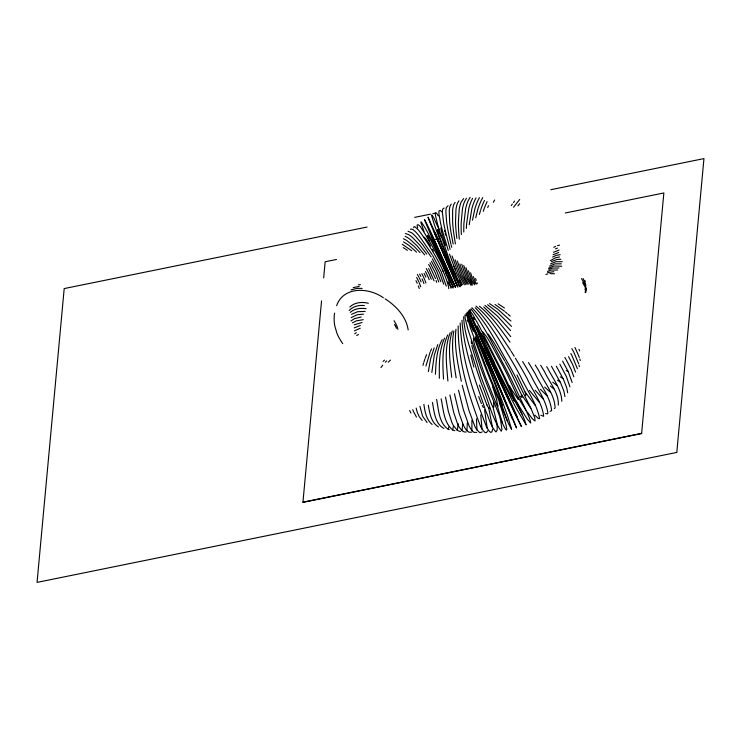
<?xml version="1.0" encoding="UTF-8"?>
<svg xmlns="http://www.w3.org/2000/svg" width="741" height="741" viewBox="0 0 741 741"><rect width="100%" height="100%" fill="white"/><g stroke="black" fill="none" stroke-linecap="round" stroke-linejoin="round"><path stroke-width="1.11" d="M476.667 432.438L473.944 432.364L471.897 430.465L471.915 420.323M461.939 320.205C464.014 351.818 476.083 381.884 486.031 411.69C489.116 418.452 490.764 426.483 496.007 431.947L497.183 430.15L497.091 424.945M435.43 374.307C435.995 362.581 436.495 350.178 442.201 339.637M467.302 422.778L466.932 430.706L468.988 432.253L471.86 432.114M460.189 322.993C461.374 358.663 473.555 393.378 486.318 426.418A24.999 3.362 72.5 0 0 487.198 428.15L489.282 431.336L490.894 432.457L492.024 431.651L492.654 429.048M431.836 372.473L434.291 355.198L437.801 344.574M321.548 300.874L302.93 502.37L641.613 433.568L663.853 192.966L565.3 212.982M323.669 277.884L325.16 261.768L336.488 259.47M466.163 432.022L464.144 431.938L462.06 430.688L462.69 423.898M469.229 224.792L471.776 209.036A76.397 24.833 82.3 0 1 474.87 200.172L476.055 197.875M458.197 326.012C457.743 360.404 468.442 394.351 480.483 426.251M428.372 371.602L430.53 359.042L434.17 347.909M455.974 329.236C453.9 346.714 457.984 364.192 461.328 381.254M460.467 431.54L457.317 430.438L458.234 423.676M334.599 313.11L334.284 315.36A69.737 50.833 7.8 0 0 334.812 325.957L336.886 333.126A69.172 50.416 7.8 0 0 342.74 343.639M463.644 316.694C464.172 334.135 471.257 350.78 475.963 367.416A84.261 7.151 70.2 0 0 481.724 384.459C488.338 399.807 491.478 417.554 501.268 431.262L501.953 429.289L500.555 419.99A91.393 7.753 70.2 0 0 500.073 417.776M472.508 220.188L474.759 209.397A76.267 26.509 83.6 0 1 478.158 200.089L479.446 197.634M413.617 227.737L413.941 226.765L414.756 226.672L418.128 229.682A67.311 6.048 62.2 0 1 422.12 234.878C432.837 250.958 443.414 267.816 448.564 286.6M454.835 430.734L452.705 429.965L453.307 426.612M425.945 366.035L430.086 352.16M561.817 401.279C561.493 389.414 553.258 379.197 548.081 368.981A78.351 20.387 53.8 0 0 546.691 366.721M475.722 217.78L477.658 209.898A76.064 28.13 84.9 0 1 481.363 200.181L482.752 197.588M449.315 429.687L448.249 429.289L448.74 427.085M453.89 330.94C450.787 346.482 453.835 362.451 456.141 377.901M422.991 365.313L423.565 363.238M479.371 214.473L480.492 210.546M451.704 272.66L434.115 231.451L457.197 285.906A64.18 0.639 66.8 0 0 457.845 286.98L452.899 274.615A66.607 0.667 66.8 0 0 448.898 265.056L435.652 233.952L441.766 248.698M423.852 362.21L424.825 359.265M452.297 330.986C447.425 345.936 450.083 362.034 451.704 377.308M425.149 358.283L426.584 354.624M558.279 405.179C559.205 393.054 549.303 382.236 544.533 371.649A79.491 18.794 55.1 0 0 540.634 365.276M444.581 338.091C438.904 350.604 439.2 364.804 439.367 378.262M447.684 334.96C441.506 348.733 442.822 364.424 443.498 379.114M450.232 332.672C444.081 347.946 446.591 365.035 447.888 380.994M336.627 305.663C343.592 285.998 369.027 287.452 383.338 297.762M487.634 430.799L486.513 432.531L485.003 432.568L482.058 429.196A25.24 4.011 73.7 0 1 480.483 426.251M430.428 351.271L431.586 348.9M472.591 198.292L471.508 200.431A76.434 23.091 81 0 0 468.738 208.823L466.598 224.06A74.248 22.434 81 0 0 466.376 228.413M493.349 202.274L494.673 199.968M470.118 197.31L468.08 200.876A76.406 21.304 79.8 0 0 465.635 208.767L463.903 223.43A74.22 20.692 79.8 0 0 463.783 232.044M466.432 198.282L464.598 201.496A76.295 19.479 78.5 0 0 462.458 208.879L461.161 222.921A74.109 18.923 78.5 0 0 461.374 234.545M511.281 205.6L512.364 204.025M513.55 207.248L519.728 199.44M458.92 200.811L457.466 203.293A75.86 15.746 76.1 0 0 455.956 209.564L455.511 222.263A73.683 15.302 76.1 0 0 456.391 234.184L456.882 238.389M380.948 367.508L382.699 365.202M455.113 202.349L453.844 204.46A75.545 13.857 74.9 0 0 452.631 210.148L452.612 222.133A73.378 13.458 74.9 0 0 453.788 233.591L455.409 243.909M513.467 202.525L514.569 201.098M517.968 205.878L519.682 203.701M451.288 204.071L450.185 205.794A75.165 11.949 73.7 0 0 449.268 210.898L449.657 222.124A73.016 11.606 73.7 0 0 451.13 233.1L453.196 244.104M385.311 362.275L386.691 360.867M388.275 362.219L390.433 360.07M463.625 198.569L461.059 202.302A76.11 17.627 77.3 0 0 459.235 209.138L458.364 222.532A73.933 17.126 77.3 0 0 458.938 234.869L459.337 239.204M482.261 431.901L479.918 432.763L476.954 429.965L476.454 418.804M383.078 361.441L384.486 360.145M349.196 310.47C353.031 306.348 358.94 304.921 364.396 305.561M349.798 307.033C354.643 302.282 362.034 301.689 368.342 303.264M350.28 312.359C354.531 308.552 360.598 307.848 366.054 308.664M350.975 320.918L354.494 318.63L361.191 317M554.351 408.532L555.083 407.985C554.74 394.462 544.515 382.791 538.883 370.954A80.658 17.136 56.3 0 0 535.243 365.017M550.433 260.61L555.63 257.692L559.566 256.97M351.169 317.648L357.005 314.786L363.488 314.156M354.661 333.811L356.347 332.681M351.512 314.36L357.597 311.711L365.128 311.415M548.47 268.288L553.786 265.982L561.743 266.26M352.484 322.844L356.254 320.89L363.21 319.677M354.374 330.875L360.237 328.254M549.572 266.139L554.935 263.861L561.289 263.852M550.535 263.944L555.935 261.693L562.234 261.712M551.36 261.703L556.806 259.47L560.909 259.257M356.671 335.506L358.505 334.487M552.629 257.081L556.241 255.358L560.177 254.663M525.628 395.638L525.823 394.138M553.082 254.709L558.686 252.505M354.217 327.874L360.283 325.494M553.416 252.283L559.075 250.097M553.74 247.337L555.63 246.345M354.17 324.836L362.053 322.502M547.432 271.401L551.091 270.048L557.667 269.983M548.84 269.363L552.508 268.047L559.01 267.992M555.481 248.846L557.389 248.115M350.993 289.879L357.06 288.369L362.117 288.369M545.904 274.466L547.812 273.892M547.618 272.558L553.833 271.688M353.17 287.628L359.218 286.424M448.055 205.794L446.508 207.304A74.73 10.041 72.5 0 0 445.86 211.806L446.647 222.263A72.599 9.753 72.5 0 0 448.425 232.72L450.973 244.335M557.556 245.614L559.538 245.16M367.064 227.042L64.198 288.573L37.05 582.398L676.802 452.427L703.95 158.602L550.822 189.715M414.701 217.363L430.586 214.14M432.846 213.677L435.115 213.223M431.632 240.14L439.561 238.528M302.949 502.166L641.632 433.365M358.348 284.822L360.413 284.655M550.091 411.32L551.628 410.653C550.35 397.056 540.782 385.403 535.002 373.371A81.621 15.366 57.5 0 0 528.49 362.608M408.041 231.275L411.635 232.776A66.032 9.207 59.8 0 1 415.951 236.75L422.842 244.91L431.188 256.997M549.905 273.596L554.546 273.79M444.146 208.026L442.803 208.971A74.248 8.142 71.4 0 0 442.423 212.871L443.6 222.532A72.127 7.91 71.4 0 0 445.674 232.461L450.102 249.374M405.364 233.545L408.402 234.499A65.421 10.726 58.6 0 1 412.857 237.87L419.962 245.29L426.779 254.126M441.247 227.728L440.932 227.848A43.163 2.584 69.1 0 0 440.988 229.432L442.108 234.175A41.931 2.51 69.1 0 0 443.655 239.371L445.628 245.401M482.799 331.922L486.522 336.599A51.527 3.353 63.3 0 1 490.107 342.435L502.565 365.23A49.888 3.242 63.3 0 1 507.372 374.724L517.579 396.602A15.404 1 63.3 0 1 517.94 397.556L518.283 399.353L512.142 390.507A54.074 3.51 63.3 0 1 509.438 385.857M471.887 307.71C487.948 323.715 497.554 345.686 509.132 365.137A84.27 7.577 62.2 0 1 516.079 378.216L531.269 409.152L534.77 417.822L535.039 421.036L532.353 418.739L527.351 412.089M489.347 408.217L488.68 407.828A16.524 1.815 71.4 0 1 486.92 404.957M545.561 413.552L547.488 413.867L547.914 413.182C545.802 399.603 536.873 387.913 531.001 375.743A82.427 13.514 58.6 0 0 524.369 364.442L522.627 361.58M440.247 210.407L439.107 210.805A73.73 6.261 70.2 0 0 438.968 214.093L440.515 222.948A71.618 6.076 70.2 0 0 442.868 232.322L448.268 250.439M443.952 428.437C434.81 423.695 434.152 411.348 432.448 402.502M448.249 429.289C438.728 422.972 438.644 409.412 436.597 399.38M566.198 370.509L568.199 371.547L572.154 382.523M402.28 244.28L411.681 250.727M438.477 426.89C431.03 422.574 429.669 412.811 428.326 405.16M403.539 241.909L409.189 245.521L416.581 252.19M489.532 303.634L497.841 309.256L510.938 321.048M403.197 247.642L404.577 248.476M498.109 303.847L504.445 307.96M487.597 304.746L497.72 312.535L511.54 326.42M560.289 376.836L563.021 378.54L563.725 380.031L566.772 387.913L567.671 392.767M452.705 429.965C443.637 422.685 443.424 409.227 441.127 398.778M475.981 306.153C490.551 318.065 500.147 334.969 510.595 350.382M495.025 304.477L504.473 311.239M484.947 305.385L497.544 316.166L510.521 330.532M385.153 298.873C394.092 304.597 402.076 312.461 406.179 322.4A57.909 42.209 7.8 0 1 408.152 329.921M405.271 248.883L407.383 250.319M557.473 380.179L560.168 382.023L560.844 383.468L563.892 391.118L564.938 396.574M540.81 415.229L543.681 416.312C542.227 402.576 532.371 390.535 526.87 378.058A83.085 11.578 59.8 0 0 520.154 366.202L515.421 358.218M552.721 382.189L557.13 385.496M479.446 306.255C491.728 316.194 500.796 329.467 510.003 342.147M457.317 430.438L453.14 425.149A23.471 6.549 79.8 0 1 451.825 422.361L448.305 411.236L445.517 397.009M483.743 306.959L497.267 320.14L510.734 336.627M550.461 386.107L553.907 388.932M432.151 424.463C426.27 419.638 424.862 411.468 423.889 404.364M505.362 311.98L507.122 313.452M465.756 315.166L464.968 314.86L465.144 318.185L467.83 329.004L480.325 366.684A84.659 5.076 69.1 0 0 486.411 383.199L502.537 423.435A26.287 1.575 69.1 0 0 503.565 425.64C509.688 437.736 505.205 421.573 504.26 418.369A91.764 5.502 69.1 0 0 500.805 406.865L499.36 402.354M508.002 314.184L510.206 316.138M544.635 387.052L550.517 392.332M475.25 307.737C490.968 324.095 501.981 344.315 513.504 363.701A83.724 9.605 61 0 1 520.441 376.215C526.805 390.146 536.706 403.419 539.624 418.591L538.383 418.545L534.817 415.145M427.14 422.574L422.592 416.21L419.934 406.3M462.06 430.688L459.429 427.427A24.323 6.215 78.5 0 1 457.419 423.519L453.677 412.431L449.907 394.953M470.998 285.313L466.098 277.56L461.736 264.259M540.43 389.266L546.932 395.685M422.175 420.425L419.286 416.738L417.572 413.08A20.378 8.846 89 0 1 416.173 408.069M472.258 285.239L467.654 277.764L463.773 265.482M535.122 390.238L543.181 398.982M520.441 396.213L522.034 397.565L521.951 395.916A15.793 1.417 62.2 0 0 521.405 394.379L511.207 373.001A49.666 4.465 62.2 0 0 506.362 363.877L505.26 361.858M420.054 252.616L414.126 246.392L406.642 240.455A64.254 13.653 56.3 0 0 403.41 238.759M471.869 345.436A51.388 4.363 70.2 0 0 472.258 347.344L481.02 376.826L491.561 404.327A16.033 1.362 70.2 0 0 492.922 406.753L493.914 407.022L493.487 402.446M529.426 390.433L539.253 402.196M440.83 210.916L441.506 211.75M474.462 284.785L471.535 279.959L468.423 270.734M465.811 284.544L460.726 275.541L455.15 259.832M452.306 287.295L452.964 287.971A62.679 2.51 64.5 0 0 452.983 286.471L444.581 266.056L428.215 233.508A68.617 2.751 64.5 0 0 424.612 227.089L421.592 222.448A70.627 2.825 64.5 0 0 420.777 222.022L424 231.553M467.163 284.303L462.208 275.439L457.308 260.962M464.385 284.84L458.753 274.587L452.084 255.988M468.479 284.118L464.598 277.486L460.717 266.695M424.704 254.913L417.053 245.79L409.745 239.102A64.819 12.208 57.5 0 0 405.179 236.342M516.968 374.974L525.119 392.035L535.159 405.327M488.152 334.126L489.264 335.627A51.296 4.613 62.2 0 1 493.265 341.527L504.704 360.848M416.47 417.081L413.246 411.088A19.896 9.04 -89.6 0 1 412.765 409.616M581.463 278.607L585.131 284.813A36.309 27.056 2.7 0 1 586.27 289.055M472.415 283.886L468.488 276.097L466.006 267.649M462.514 284.739L456.743 273.642L449.481 254.126M452.084 286.989L451.538 286.193M521.405 394.379L530.908 408.356M475.222 284.016L472.36 278.357L470.609 272.79M476.722 284.164L476.454 283.775A21.257 6.91 82.3 0 1 475.444 281.988L473.267 276.458M474.768 339.887L473.397 338.22L473.749 341.397A51.592 3.094 69.1 0 0 475.083 346.566L485.235 376.354L496.164 403.586A15.617 0.936 69.1 0 0 497.165 405.503L497.971 406.364L496.266 398.195A54.186 3.251 69.1 0 0 494.358 391.943L492.756 387.006M582.611 282.673L585.038 286.897A36.911 27.222 5.3 0 1 586.251 290.546M394.073 320.696L396.426 324.891A44.247 32.632 5.3 0 1 397.898 329.328M438.987 229.284L433.624 217.548L431.707 214.918A72.562 2.538 67.9 0 0 432.003 216.993L434.226 224.19A70.488 2.464 67.9 0 0 437.125 232.415L450.056 265.778L459.476 286.082A64.828 2.269 67.9 0 0 460.254 286.554L460.142 285.655M511.197 351.354L514.217 356.245M432.086 254.534L419.045 235.749A66.671 7.651 61 0 0 414.877 231.173L412.728 229.441L410.894 229.015A68.626 7.873 61 0 0 410.523 229.302M447.897 282.052L450.834 286.887A61.864 4.02 63.3 0 1 450.908 288.268M517.579 396.602L526.499 411.264L529.296 417.841A26.472 1.723 63.3 0 1 530.121 419.99L530.695 423.037L527.36 419.258L520.302 408.032A91.652 5.956 63.3 0 1 516.19 401.001M551.461 366.267L560.168 382.023M430.549 246.021L428.798 243.141A40.097 2.603 63.3 0 0 426.547 239.714L424.612 237.435A41.283 2.686 63.3 0 0 424.167 237.37M432.318 258.841L439.709 273.003L443.692 284.238M431.419 261.23L436.625 270.919L440.83 281.654M562.614 361.154L568.199 371.547M559.807 364.118L566.411 376.576L569.949 386.867M429.984 262.722L435.273 272.734L438.755 281.96M556.324 366.193L563.021 378.54M432.661 255.469L441.108 271.465L446.277 286.146M428.687 264.518L429.882 266.556M438.283 215.872L436.366 212.936L435.402 212.787A73.164 4.39 69.1 0 0 435.486 215.464L437.385 223.495A71.071 4.261 69.1 0 0 440.015 232.304C446.277 250.328 451.538 269.094 461.263 285.637L459.615 280.117M455.15 269.168L455.493 269.761M566.541 360.395L571.246 369.648L573.821 376.798M568.56 356.616L572.682 364.581L575.525 372.102M432.411 249.254L433.374 250.958M417.405 274.503L418.758 276.949M394.508 324.401L395.425 326.04M426.27 268.575L427.455 270.724M430.262 267.242L435.495 278.653M583.111 278.542L585.131 282.747A35.79 26.926 0.1 0 1 585.862 285.47M452.983 286.48L446.415 274.337A37.365 1.501 64.5 0 0 446.406 273.457L441.441 261.388L431.79 242.187A40.477 1.621 64.5 0 0 429.66 238.398L427.853 235.629A41.672 1.667 64.5 0 0 427.39 235.453L429.122 240.612M486.578 348.622L494.525 363.312A54.473 2.177 64.5 0 0 502.574 379.587M494.525 363.312L480.89 333.163L483.845 337.563A51.694 2.066 64.5 0 1 486.994 343.305L498.739 366.517A50.008 2.001 64.5 0 1 503.491 376.391L513.652 398.704L521.951 414.034A30.362 1.213 64.5 0 1 525.156 421.601L526.129 424.862L517.44 410.366A91.94 3.677 64.5 0 1 511.021 398.158L501.166 378.688A94.385 3.779 64.5 0 1 492.237 360.506L488.893 353.577M501.379 404.067L502.139 405.253L499.647 396.981A54.334 1.899 67.9 0 0 497.276 390.433L494.469 382.94A54.899 1.917 67.9 0 0 487.606 365.369L477.75 341.555A14.801 0.519 67.9 0 0 476.296 338.405L475.352 336.868L476.176 340.434A51.731 1.806 67.9 0 0 477.973 345.778L489.449 375.789L500.712 402.678A15.292 0.537 67.9 0 0 501.379 404.067L507.539 421.379A27.25 0.954 67.9 0 0 509.16 424.945L511.586 429.298L507.807 416.59A92.014 3.223 67.9 0 0 503.584 404.845L495.701 384.014A94.728 3.316 67.9 0 0 489.773 368.851L469.831 320.408A24.972 0.871 67.9 0 0 467.784 316.009L466.182 313.397L470.618 328.495L484.716 365.878A84.891 2.973 67.9 0 0 491.07 381.847L507.539 421.379M419.61 274.059L420.888 276.449M410.922 413.089L409.643 410.468M428.65 268.557L434.059 280.895M425.529 271.604L428.335 277.495M416.664 277.505L418.758 281.719M421.833 273.67L423.028 276.004M467.247 320.168L468.006 321.64M454.39 267.714L454.779 268.483M502.574 379.577L505.473 385.264A54.241 2.167 64.5 0 0 509.262 392.471L514.393 401.02L513.8 399.056M427.816 271.447L429.224 274.318M419.174 277.764L419.99 279.413M424.065 273.336L425.88 277.134M457.197 285.906L434.189 232.646A69.876 0.695 66.8 0 1 431.04 225.014L428.511 218.66A71.942 0.722 66.8 0 1 428.039 217.178L435.541 233.711M480.363 332.542L477.232 325.938M488.486 352.716L486.457 348.483M415.988 280.691L417.239 283.294M485.151 345.751L486.05 347.64M438.033 250.291L430.734 233.396A42.061 0.63 65.6 0 1 431.114 233.924L432.772 237.185A40.857 0.611 65.6 0 1 434.772 241.325L448.889 272.744A37.745 0.565 65.6 0 1 449.102 273.466L455.113 286.156L431.216 233.007A69.256 1.037 65.6 0 0 427.835 225.986L425.038 220.494A71.293 1.074 65.6 0 0 424.389 219.558L431.318 236.203L443.942 263.046A39.032 0.584 65.6 0 0 445.887 267.149L448.249 272.003A33.641 0.509 65.6 0 0 449.055 273.438M484.429 347.714L492.2 364.044A54.593 0.824 65.6 0 0 500.249 381.541L502.861 387.135A54.352 0.815 65.6 0 0 506.196 394.212L521.377 426.473L514.402 412.58A92.097 1.389 65.6 0 1 508.697 400.492L499.415 380.513A94.691 1.426 65.6 0 1 491.857 364.044L468.321 310.942L480.446 335.756M484.707 344.806L480.863 336.664M453.538 265.945L453.974 266.871M468.349 319.788L473.388 331.375M423.398 276.782L424.769 279.894M440.089 234.147L437.514 229.599A42.811 1.501 67.9 0 0 437.681 230.821L438.996 235.064A41.589 1.454 67.9 0 0 440.71 239.917L448.342 259.609L454.038 271.79A38.43 1.343 67.9 0 0 454.344 271.938L459.253 285.739M486.911 404.919L479.381 385.07M505.538 402.446L506.288 403.984L502.954 395.648A54.389 0.546 66.8 0 0 500.11 388.83L497.841 383.43A54.575 0.546 66.8 0 0 489.894 364.72L477.185 335.608L478.667 339.48A51.796 0.519 66.8 0 0 480.928 344.973L516.523 428.002L511.188 414.654A92.116 0.917 66.8 0 0 506.214 402.724L497.6 382.291A94.829 0.945 66.8 0 0 491.459 367.851L467.191 312.128L512.457 419.11M492.2 364.044L479.075 334.367L481.224 338.526A51.777 0.778 65.6 0 1 483.929 344.148L509.539 400.418M526.499 411.264L511.642 380.152A84.65 5.502 63.3 0 0 504.723 366.489C494.09 346.983 484.734 326.336 470.961 308.821L470.628 310.266M431.318 236.203L453.27 283.414A52.889 0.797 65.6 0 0 454.585 286.007L455.446 287.471A63.624 0.954 65.6 0 0 455.104 286.146M521.951 414.034L507.122 382.004A84.854 3.399 64.5 0 0 500.277 367.777L479.696 327.04L472.953 314.888L469.349 309.858L469.748 311.563A24.999 1 64.5 0 0 471.424 315.823L517.264 416.664M420.36 280.237L421.092 281.886M473.49 317.685L474.305 319.538M440.682 235.481L441.34 236.972M422.046 278.848L423.074 281.247M429.558 275.041L431.281 279.264M481.428 403.613L478.686 396.555M578.99 349.382L579.647 350.938M463.106 424.491L459.17 413.478L454.446 393.777M482.863 347.77L489.894 364.729M419.147 282.571L420.749 286.776M428.622 278.227L429.196 279.672M423.37 282.043L423.972 283.627M442.701 270.317L443.062 271.289M425.093 280.672L425.936 282.969M579.36 357.514L575.776 349.252A64.893 29.77 41.9 0 0 574.849 347.501M475.565 278.514L476.259 280.45M418.341 285.906L419.267 288.499M481.354 347.816L487.606 365.378M436.134 280.533L436.69 282.34M578.721 363.905L573.923 352.383A66.551 29.168 43.3 0 0 571.839 348.65M497.174 405.512L502.537 423.435M577.396 368.703L571.904 355.523A68.163 28.445 44.7 0 0 570.82 353.568M459.929 263.981L460.448 265.824M579.851 359.042L580.259 360.515M473.832 367.036L470.776 355.013M417.692 227.83C415.414 222.337 420.184 225.079 421.37 228.321A67.968 4.418 63.3 0 1 425.177 234.128C435.023 250.977 445.23 268.085 450.834 286.887M451.213 245.317L451.704 247.29M492.932 406.763L497.461 425.26M462.208 385.218L468.97 410.57L474.657 425.862A25.611 4.696 74.9 0 0 476.954 429.956M458.531 390.183L463.394 409.856L468.858 425.278A26.102 5.419 76.1 0 0 471.897 430.438M579.082 365.313L579.369 366.656M488.68 407.828L492.348 426.835M444.591 230.405L444.859 231.813M482.724 332.2L482.845 332.82M484.605 409.847L487.198 428.15M480.733 414.886L482.058 429.196M471.276 341.231L471.378 342.37A51.388 4.363 70.2 0 0 471.572 343.778M395.481 326.021A43.524 32.437 2.7 0 1 396.416 328.328M466.923 430.651A26.704 6.187 77.3 0 1 463.106 424.547M483.447 407.55A17.108 2.297 72.5 0 1 482.243 405.429M525.119 392.026A16.182 1.853 61 0 1 525.823 394.147M564.827 357.449A71.432 26.732 47.4 0 1 566.133 359.663M585.001 291.88A38.717 27.862 10.2 0 1 585.353 292.658M584.908 288.99A37.615 27.417 7.8 0 1 586.057 292.01M585.084 280.7A35.355 26.824 -2.6 0 1 585.251 281.358M487.735 207.471A74.952 32.539 89 0 1 488.495 205.674M483.252 211.333A75.406 31.15 87.6 0 1 487.143 201.672M480.789 209.61A75.777 29.677 86.2 0 1 484.494 200.459M477.621 283.358A24.898 8.651 83.6 0 1 477.408 282.988M445.6 235.101A42.256 3.585 70.2 0 1 445.202 233.378M454.326 271.567A34.892 1.223 67.9 0 1 454.335 271.91M445.915 273.809A33.002 1.325 64.5 0 1 445.712 273.512M448.666 287.36A60.623 5.446 62.2 0 1 448.666 288.592"/></g></svg>
